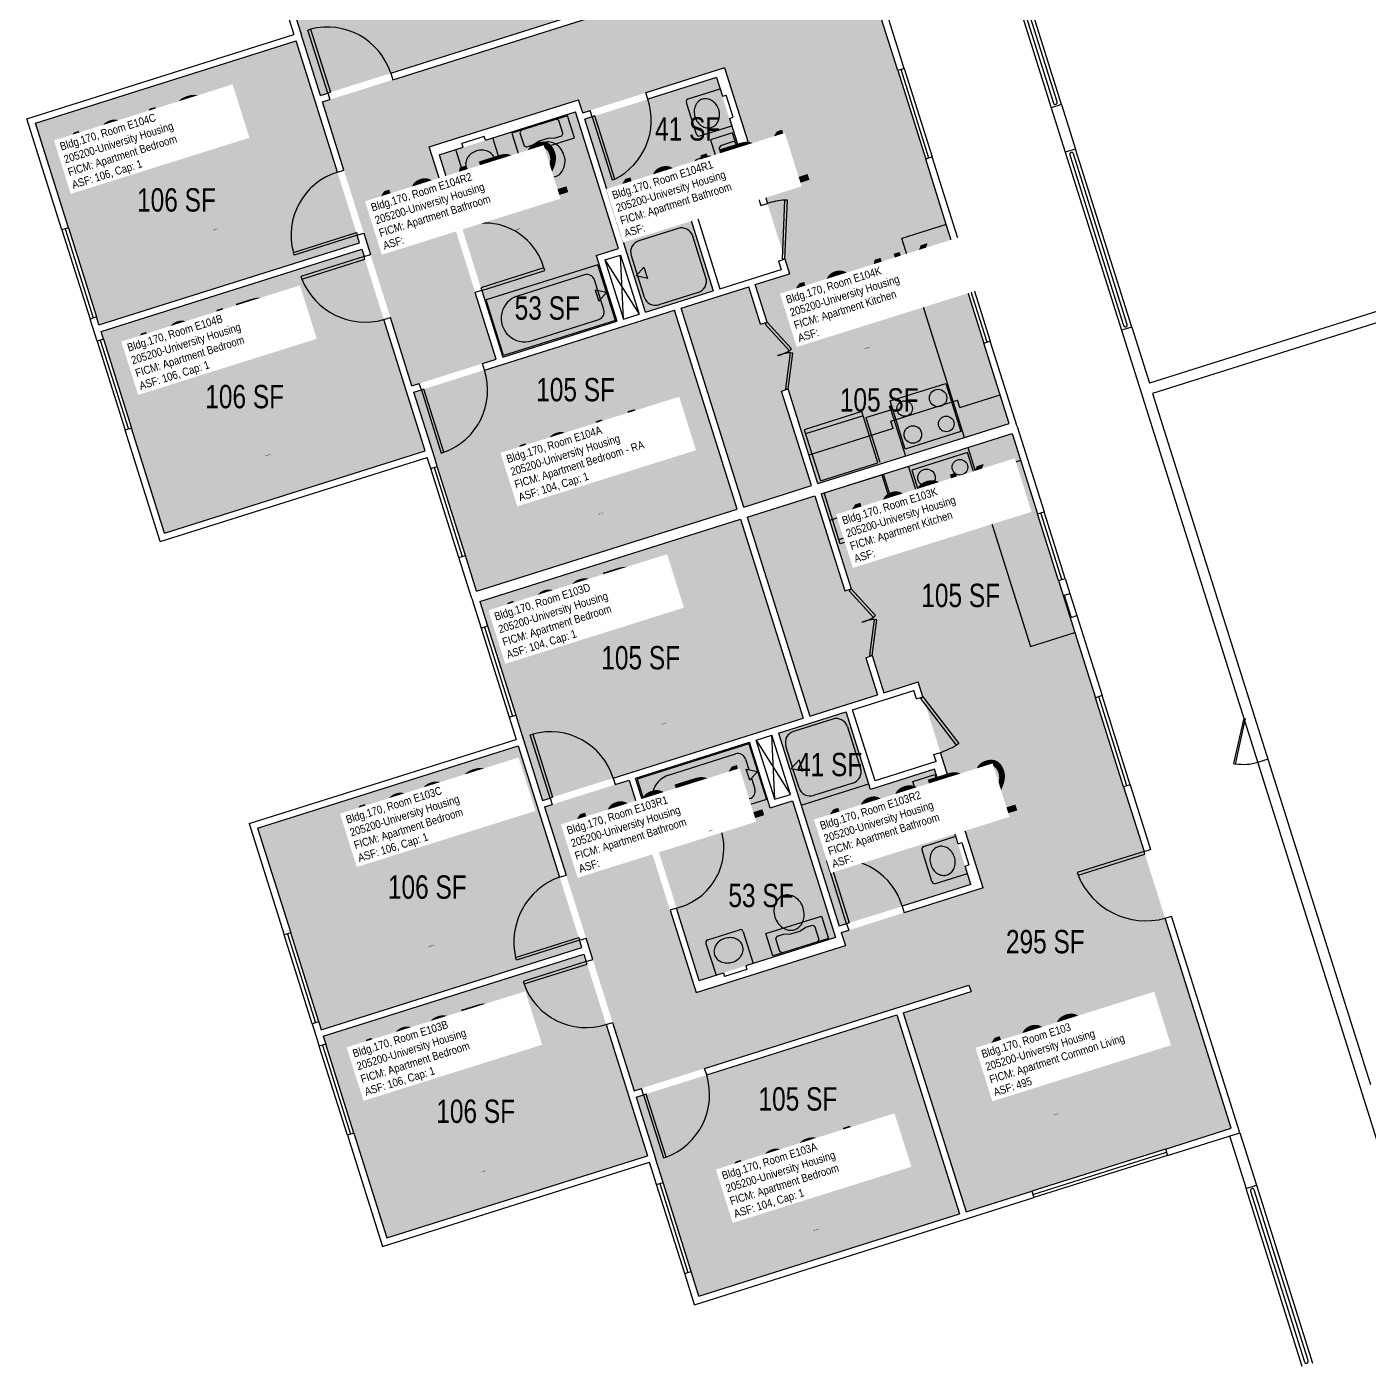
# Model space of a CAD drawing. Header units: inches. Extents: x -323 to 1126, y -1298 to 1967.
# Drawn here: x 46 to 736, y -940 to -253 of the extents above; entities that cross this region are included whole.
import ezdxf
from ezdxf.enums import TextEntityAlignment as Align

# ---------------------------------------------------------------- set-up
doc = ezdxf.new("R2010")
doc.units = ezdxf.units.IN
doc.header["$LTSCALE"] = 10
doc.header["$MEASUREMENT"] = 0
for name, color, linetype in [('A-DOOR', 2, 'CONTINUOUS'), ('A-FLOR', 3, 'CONTINUOUS'), ('A-GLAZ', 1, 'CONTINUOUS'), ('A-IDEN-RNUM', 7, 'CONTINUOUS'), ('A-IDEN-SNUM', 4, 'CONTINUOUS'), ('A-IDEN-VNUM', 4, 'CONTINUOUS'), ('A-WALL', 5, 'CONTINUOUS'), ('AREA-TEXT', 3, 'CONTINUOUS'), ('P-SANR-FIXT', 2, 'CONTINUOUS'), ('Rooms-Category-Color', 7, 'CONTINUOUS'), ('Rooms-College-Color', 7, 'CONTINUOUS'), ('Rooms-Department-Color', 7, 'CONTINUOUS'), ('Rooms-Division-Color', 7, 'CONTINUOUS'), ('Rooms-Information', 7, 'CONTINUOUS')]:
    doc.layers.add(name, color=color, linetype=linetype)
doc.styles.add('CP_AREA', font='arial.ttf', dxfattribs={"height": 15})
doc.styles.add('CP_ROOMSNUMBER', font='arial.ttf', dxfattribs={"height": 1})
doc.styles.add('CP_ROOMVNUMBER', font='arial.ttf', dxfattribs={"width": 0.85, "height": 0.075})

msp = doc.modelspace()

# ---------------------------------------------------------------- hatches: boundary and pattern name
at = {"layer": 'Rooms-Category-Color', "true_color": 0x728ef3}
for points in [[(244.09, -437.06), (198.08, -291.15), (370.23, -236.86), (369.17, -233.53), (334.36, -244.5), (302.11, -142.22), (438.49, -99.21), (518.86, -354.09), (438.27, -379.5), (404.89, -273.65), (331.93, -296.65), (329.83, -289.97), (253.05, -314.17), (287.49, -423.38)], [(331.02, -245.55), (298.77, -143.27), (164.77, -185.52), (197.02, -287.8)], [(184.51, -259.77), (217.22, -363.48), (83.22, -405.73), (50.52, -302.01)], [(364.26, -399.17), (332.98, -299.99), (400.69, -278.63), (419.37, -337.89), (386.48, -348.26), (399.07, -388.19)], [(290.82, -422.33), (258.08, -318.49), (328.14, -296.26), (350.28, -366.48), (338.84, -370.09), (349.48, -403.83)], [(414.73, -499.38), (382.48, -397.1), (417.29, -386.12), (423.37, -405.43), (426.72, -404.38), (420.63, -385.07), (518.86, -354.09), (551.11, -456.38), (452.88, -487.35), (437.54, -438.71), (434.21, -439.76), (449.54, -488.4), (414.73, -499.38)], [(218.27, -366.82), (250.97, -470.54), (116.97, -512.79), (84.27, -409.07)], [(245.14, -440.4), (277.39, -542.68), (411.38, -500.43), (379.13, -398.15)], [(416.38, -504.62), (448.63, -606.91), (483.44, -595.93), (477.43, -576.86), (480.77, -575.8), (486.78, -594.88), (585.02, -563.91), (552.76, -461.62), (454.53, -492.59), (469.94, -541.47), (466.61, -542.52), (451.2, -493.64), (416.39, -504.62)], [(311.3, -650.21), (279.05, -547.92), (413.05, -505.68), (445.3, -607.96)], [(312.35, -653.54), (358.35, -799.46), (530.5, -745.19), (531.55, -748.53), (496.74, -759.5), (528.99, -861.79), (665.37, -818.79), (585.02, -563.91), (504.42, -589.32), (537.8, -695.18), (464.84, -718.18), (466.95, -724.86), (390.18, -749.07), (355.74, -639.86)], [(432.52, -615.66), (463.79, -714.84), (531.5, -693.59), (512.82, -634.25), (479.92, -644.62), (467.33, -604.68)], [(359.08, -638.81), (391.86, -742.77), (461.95, -720.67), (439.82, -650.45), (428.37, -654.06), (417.74, -620.32)], [(331.49, -725.89), (298.79, -622.17), (164.79, -664.42), (197.5, -768.14)], [(365.25, -832.95), (332.55, -729.23), (198.55, -771.48), (231.25, -875.2)], [(493.41, -760.56), (525.66, -862.84), (391.67, -905.09), (359.41, -802.81)]]:
    msp.add_hatch(color=171, dxfattribs=at).paths.add_polyline_path(points)
at = {"layer": 'Rooms-College-Color', "true_color": 0xadadad}
for points in [[(244.09, -437.06), (198.08, -291.15), (370.23, -236.86), (369.17, -233.53), (334.36, -244.5), (302.11, -142.22), (438.49, -99.21), (518.86, -354.09), (438.27, -379.5), (404.89, -273.65), (331.93, -296.65), (329.83, -289.97), (253.05, -314.17), (287.49, -423.38)], [(331.02, -245.55), (298.77, -143.27), (164.77, -185.52), (197.02, -287.8)], [(184.51, -259.77), (217.22, -363.48), (83.22, -405.73), (50.52, -302.01)], [(364.26, -399.17), (332.98, -299.99), (400.69, -278.63), (419.37, -337.89), (386.48, -348.26), (399.07, -388.19)], [(290.82, -422.33), (258.08, -318.49), (328.14, -296.26), (350.28, -366.48), (338.84, -370.09), (349.48, -403.83)], [(414.73, -499.38), (382.48, -397.1), (417.29, -386.12), (423.37, -405.43), (426.72, -404.38), (420.63, -385.07), (518.86, -354.09), (551.11, -456.38), (452.88, -487.35), (437.54, -438.71), (434.21, -439.76), (449.54, -488.4), (414.73, -499.38)], [(218.27, -366.82), (250.97, -470.54), (116.97, -512.79), (84.27, -409.07)], [(245.14, -440.4), (277.39, -542.68), (411.38, -500.43), (379.13, -398.15)], [(416.38, -504.62), (448.63, -606.91), (483.44, -595.93), (477.43, -576.86), (480.77, -575.8), (486.78, -594.88), (585.02, -563.91), (552.76, -461.62), (454.53, -492.59), (469.94, -541.47), (466.61, -542.52), (451.2, -493.64), (416.39, -504.62)], [(311.3, -650.21), (279.05, -547.92), (413.05, -505.68), (445.3, -607.96)], [(312.35, -653.54), (358.35, -799.46), (530.5, -745.19), (531.55, -748.53), (496.74, -759.5), (528.99, -861.79), (665.37, -818.79), (585.02, -563.91), (504.42, -589.32), (537.8, -695.18), (464.84, -718.18), (466.95, -724.86), (390.18, -749.07), (355.74, -639.86)], [(432.52, -615.66), (463.79, -714.84), (531.5, -693.59), (512.82, -634.25), (479.92, -644.62), (467.33, -604.68)], [(359.08, -638.81), (391.86, -742.77), (461.95, -720.67), (439.82, -650.45), (428.37, -654.06), (417.74, -620.32)], [(331.49, -725.89), (298.79, -622.17), (164.79, -664.42), (197.5, -768.14)], [(365.25, -832.95), (332.55, -729.23), (198.55, -771.48), (231.25, -875.2)], [(493.41, -760.56), (525.66, -862.84), (391.67, -905.09), (359.41, -802.81)]]:
    msp.add_hatch(color=253, dxfattribs=at).paths.add_polyline_path(points)
at = {"layer": 'Rooms-Department-Color', "true_color": 0x604aed}
for points in [[(244.09, -437.06), (198.08, -291.15), (370.23, -236.86), (369.17, -233.53), (334.36, -244.5), (302.11, -142.22), (438.49, -99.21), (518.86, -354.09), (438.27, -379.5), (404.89, -273.65), (331.93, -296.65), (329.83, -289.97), (253.05, -314.17), (287.49, -423.38)], [(331.02, -245.55), (298.77, -143.27), (164.77, -185.52), (197.02, -287.8)], [(184.51, -259.77), (217.22, -363.48), (83.22, -405.73), (50.52, -302.01)], [(364.26, -399.17), (332.98, -299.99), (400.69, -278.63), (419.37, -337.89), (386.48, -348.26), (399.07, -388.19)], [(290.82, -422.33), (258.08, -318.49), (328.14, -296.26), (350.28, -366.48), (338.84, -370.09), (349.48, -403.83)], [(414.73, -499.38), (382.48, -397.1), (417.29, -386.12), (423.37, -405.43), (426.72, -404.38), (420.63, -385.07), (518.86, -354.09), (551.11, -456.38), (452.88, -487.35), (437.54, -438.71), (434.21, -439.76), (449.54, -488.4), (414.73, -499.38)], [(218.27, -366.82), (250.97, -470.54), (116.97, -512.79), (84.27, -409.07)], [(245.14, -440.4), (277.39, -542.68), (411.38, -500.43), (379.13, -398.15)], [(416.38, -504.62), (448.63, -606.91), (483.44, -595.93), (477.43, -576.86), (480.77, -575.8), (486.78, -594.88), (585.02, -563.91), (552.76, -461.62), (454.53, -492.59), (469.94, -541.47), (466.61, -542.52), (451.2, -493.64), (416.39, -504.62)], [(311.3, -650.21), (279.05, -547.92), (413.05, -505.68), (445.3, -607.96)], [(312.35, -653.54), (358.35, -799.46), (530.5, -745.19), (531.55, -748.53), (496.74, -759.5), (528.99, -861.79), (665.37, -818.79), (585.02, -563.91), (504.42, -589.32), (537.8, -695.18), (464.84, -718.18), (466.95, -724.86), (390.18, -749.07), (355.74, -639.86)], [(432.52, -615.66), (463.79, -714.84), (531.5, -693.59), (512.82, -634.25), (479.92, -644.62), (467.33, -604.68)], [(359.08, -638.81), (391.86, -742.77), (461.95, -720.67), (439.82, -650.45), (428.37, -654.06), (417.74, -620.32)], [(331.49, -725.89), (298.79, -622.17), (164.79, -664.42), (197.5, -768.14)], [(365.25, -832.95), (332.55, -729.23), (198.55, -771.48), (231.25, -875.2)], [(493.41, -760.56), (525.66, -862.84), (391.67, -905.09), (359.41, -802.81)]]:
    msp.add_hatch(color=173, dxfattribs=at).paths.add_polyline_path(points)
at = {"layer": 'Rooms-Division-Color', "true_color": 0x604aed}
for points in [[(244.09, -437.06), (198.08, -291.15), (370.23, -236.86), (369.17, -233.53), (334.36, -244.5), (302.11, -142.22), (438.49, -99.21), (518.86, -354.09), (438.27, -379.5), (404.89, -273.65), (331.93, -296.65), (329.83, -289.97), (253.05, -314.17), (287.49, -423.38)], [(331.02, -245.55), (298.77, -143.27), (164.77, -185.52), (197.02, -287.8)], [(184.51, -259.77), (217.22, -363.48), (83.22, -405.73), (50.52, -302.01)], [(364.26, -399.17), (332.98, -299.99), (400.69, -278.63), (419.37, -337.89), (386.48, -348.26), (399.07, -388.19)], [(290.82, -422.33), (258.08, -318.49), (328.14, -296.26), (350.28, -366.48), (338.84, -370.09), (349.48, -403.83)], [(414.73, -499.38), (382.48, -397.1), (417.29, -386.12), (423.37, -405.43), (426.72, -404.38), (420.63, -385.07), (518.86, -354.09), (551.11, -456.38), (452.88, -487.35), (437.54, -438.71), (434.21, -439.76), (449.54, -488.4), (414.73, -499.38)], [(218.27, -366.82), (250.97, -470.54), (116.97, -512.79), (84.27, -409.07)], [(245.14, -440.4), (277.39, -542.68), (411.38, -500.43), (379.13, -398.15)], [(416.38, -504.62), (448.63, -606.91), (483.44, -595.93), (477.43, -576.86), (480.77, -575.8), (486.78, -594.88), (585.02, -563.91), (552.76, -461.62), (454.53, -492.59), (469.94, -541.47), (466.61, -542.52), (451.2, -493.64), (416.39, -504.62)], [(311.3, -650.21), (279.05, -547.92), (413.05, -505.68), (445.3, -607.96)], [(312.35, -653.54), (358.35, -799.46), (530.5, -745.19), (531.55, -748.53), (496.74, -759.5), (528.99, -861.79), (665.37, -818.79), (585.02, -563.91), (504.42, -589.32), (537.8, -695.18), (464.84, -718.18), (466.95, -724.86), (390.18, -749.07), (355.74, -639.86)], [(432.52, -615.66), (463.79, -714.84), (531.5, -693.59), (512.82, -634.25), (479.92, -644.62), (467.33, -604.68)], [(359.08, -638.81), (391.86, -742.77), (461.95, -720.67), (439.82, -650.45), (428.37, -654.06), (417.74, -620.32)], [(331.49, -725.89), (298.79, -622.17), (164.79, -664.42), (197.5, -768.14)], [(365.25, -832.95), (332.55, -729.23), (198.55, -771.48), (231.25, -875.2)], [(493.41, -760.56), (525.66, -862.84), (391.67, -905.09), (359.41, -802.81)]]:
    msp.add_hatch(color=173, dxfattribs=at).paths.add_polyline_path(points)

# ---------------------------------------------------------------- linework, layer by layer
at = {"layer": 'A-DOOR'}
for p, q in [((190.61, -254.17), (191.96, -253.75)), ((200.84, -286.6), (190.61, -254.17)), ((191.96, -253.75), (202.19, -286.17)), ((202.19, -286.17), (200.84, -286.6)), ((338.14, -298.35), (336.79, -298.78)), ((336.79, -298.78), (347.02, -331.21)), ((348.37, -330.78), (338.14, -298.35)), ((347.02, -331.21), (348.37, -330.78)), ((435.71, -341.56), (434.45, -371.81)), ((437.12, -341.62), (435.71, -341.56)), ((435.86, -371.87), (437.12, -341.62)), ((183.16, -368.54), (215.59, -358.32)), ((215.59, -358.32), (216.01, -359.67)), ((216.01, -359.67), (183.59, -369.89)), ((183.59, -369.89), (183.16, -368.54)), ((219.47, -370.64), (187.04, -380.86)), ((187.47, -382.21), (219.9, -371.99)), ((219.9, -371.99), (219.47, -370.64)), ((434.45, -371.81), (435.86, -371.87)), ((311.99, -376.41), (279.56, -386.64)), ((279.99, -387.99), (312.42, -377.77)), ((312.42, -377.77), (311.99, -376.41)), ((187.04, -380.86), (187.47, -382.21)), ((279.56, -386.64), (279.99, -387.99)), ((425.67, -405.34), (426.71, -404.38)), ((438.25, -419.03), (425.67, -405.34)), ((426.71, -404.38), (439.29, -418.08)), ((438.58, -420.09), (436.13, -438.53)), ((437.53, -438.71), (439.98, -420.28)), ((439.29, -418.08), (438.25, -419.03)), ((439.98, -420.28), (438.58, -420.09)), ((250.3, -438.77), (248.95, -439.19)), ((248.95, -439.19), (259.17, -471.62)), ((260.53, -471.19), (250.3, -438.77)), ((436.13, -438.53), (437.53, -438.71)), ((259.17, -471.62), (260.53, -471.19)), ((468.9, -542.43), (469.94, -541.48)), ((481.48, -556.13), (468.9, -542.43)), ((469.94, -541.48), (482.52, -555.17)), ((481.81, -557.19), (479.36, -575.62)), ((480.76, -575.81), (483.21, -557.37)), ((482.52, -555.17), (481.48, -556.13)), ((483.21, -557.37), (481.81, -557.19)), ((479.36, -575.62), (480.76, -575.81)), ((505.7, -597.81), (506.82, -596.95)), ((524.09, -621.87), (505.7, -597.81)), ((506.82, -596.95), (525.21, -621.01)), ((304.88, -616.58), (306.23, -616.16)), ((315.11, -649.01), (304.88, -616.58)), ((306.23, -616.16), (316.46, -648.59)), ((525.21, -621.01), (524.09, -621.87)), ((316.46, -648.59), (315.11, -649.01)), ((369.9, -673.15), (402.33, -662.93)), ((402.75, -664.28), (370.33, -674.5)), ((402.33, -662.93), (402.75, -664.28)), ((370.33, -674.5), (369.9, -673.15)), ((457.38, -681.22), (458.73, -680.79)), ((467.6, -713.65), (457.38, -681.22)), ((458.73, -680.79), (468.95, -713.22)), ((620.49, -676.45), (586.16, -687.28)), ((586.58, -688.63), (620.92, -677.8)), ((620.92, -677.8), (620.49, -676.45)), ((586.16, -687.28), (586.58, -688.63)), ((468.95, -713.22), (467.6, -713.65)), ((297.43, -730.95), (329.85, -720.73)), ((330.28, -722.08), (297.85, -732.3)), ((329.85, -720.73), (330.28, -722.08)), ((297.85, -732.3), (297.43, -730.95)), ((333.74, -733.05), (301.31, -743.27)), ((301.74, -744.62), (334.16, -734.4)), ((334.16, -734.4), (333.74, -733.05)), ((301.31, -743.27), (301.74, -744.62)), ((364.57, -801.18), (363.22, -801.61)), ((363.22, -801.61), (373.44, -834.03)), ((374.79, -833.61), (364.57, -801.18)), ((373.44, -834.03), (374.79, -833.61))]:
    msp.add_line(p, q, dxfattribs=at)
at = {"layer": 'A-DOOR', "extrusion": (-7.85381e-05, 0.000249116, -1)}
for p, q in [((671.75, -607.87), (666.55, -631.3)), ((667.53, -631.52), (672.72, -608.09)), ((666.55, -631.3), (667.53, -631.52))]:
    msp.add_line(p, q, dxfattribs=at)
at = {"layer": 'A-DOOR'}
for centre, radius, start, end in [((200.58, -287.03), 34.38, 18.05848, 104.50377), ((333.29, -300.47), 33.85, 296.44866, 18.44473), ((215.96, -359.66), 33.98, 107.41731, 195.14494), ((439.95, -387.92), 46.56, 95.23028, 106.36335), ((281.36, -385.27), 31.88, 16.11692, 111.32083), ((220.31, -368.9), 35.43, 202.07233, 285.36542), ((425.51, -396.71), 25.7, 284.89966, 299.70489), ((440.95, -445.68), 25.7, 95.29511, 110.10034), ((249.25, -439.37), 33.77, 289.50499, 17.93276), ((468.74, -533.81), 25.7, 284.89966, 299.70489), ((484.18, -582.78), 25.7, 95.29511, 110.10034), ((315.25, -648.7), 33.77, 17.06724, 105.49501), ((500.97, -581.46), 46.56, 288.63665, 299.76972), ((372.58, -674.6), 31.88, 283.67917, 18.88308), ((463.76, -714.27), 33.85, 16.55527, 98.55134), ((331.96, -723.03), 35.43, 109.63458, 192.92767), ((621.43, -674.51), 37.6, 202.05195, 285.24769), ((333.7, -733.08), 33.98, 199.85506, 287.58269), ((362.76, -801.4), 34.38, 290.49623, 16.94152)]:
    msp.add_arc(centre, radius, start, end, dxfattribs=at)
at = {"layer": 'A-DOOR', "extrusion": (-7.85381e-05, 0.000249116, -1)}
msp.add_arc((-671.68, -607.48, -0.2), 24.4, 252.62534, 279.78982, dxfattribs=at)
at = {"layer": 'A-FLOR'}
for p, q in [((546.24, -203.95), (573.9, -291.69)), ((575.81, -291.09), (548.15, -203.35)), ((582.32, -318.39), (609.98, -406.14)), ((611.89, -405.54), (584.23, -317.79)), ((343.22, -372.38), (360.91, -400.22)), ((352.81, -402.79), (351.33, -369.82)), ((421.06, -619.26), (438.76, -647.12)), ((430.65, -649.67), (429.17, -616.72)), ((675.29, -851.09), (702.95, -938.83)), ((704.86, -938.23), (677.2, -850.49))]:
    msp.add_line(p, q, dxfattribs=at)
for centre, start, end in [((574.85, -291.39), 197.4983, 17.4983), ((583.27, -318.09), 17.4983, 197.4983), ((610.94, -405.84), 197.4983, 17.4983), ((676.25, -850.79), 17.4983, 197.4983), ((703.91, -938.53), 197.4983, 17.4983)]:
    msp.add_arc(centre, 1, start, end, dxfattribs=at)
at = {"layer": 'A-GLAZ'}
for p, q in [((493.89, -274.94), (508.25, -320.48)), ((509.92, -319.95), (495.56, -274.41)), ((497.23, -273.88), (511.59, -319.42)), ((64.17, -356.95), (78.6, -402.73)), ((65.84, -356.43), (80.27, -402.2)), ((67.51, -355.9), (81.94, -401.68)), ((527.27, -380.8), (538.1, -415.13)), ((539.77, -414.61), (528.94, -380.27)), ((530.61, -379.75), (541.44, -414.08)), ((83.88, -413.65), (98.31, -459.43)), ((85.55, -413.12), (99.98, -458.9)), ((82.21, -414.18), (96.64, -459.95)), ((268.26, -525.38), (253.83, -479.6)), ((255.5, -479.07), (269.93, -524.85)), ((271.6, -524.32), (257.16, -478.55)), ((576.59, -537.21), (565.76, -502.87)), ((578.26, -536.68), (567.43, -502.35)), ((579.93, -536.16), (569.1, -501.82)), ((279.69, -561.62), (294.12, -607.4)), ((281.36, -561.09), (295.79, -606.87)), ((283.02, -560.56), (297.46, -606.34)), ((610, -643.19), (595.57, -597.41)), ((611.67, -642.66), (597.24, -596.88)), ((613.34, -642.14), (598.91, -596.36)), ((192.87, -765.14), (178.44, -719.36)), ((180.11, -718.84), (194.54, -764.62)), ((196.21, -764.09), (181.77, -718.31)), ((210.91, -822.37), (196.48, -776.59)), ((198.15, -776.06), (212.58, -821.84)), ((214.25, -821.31), (199.82, -775.54)), ((631.51, -829.47), (562.85, -851.12)), ((563.37, -852.79), (632.04, -831.14)), ((632.57, -832.81), (563.9, -854.46)), ((384.33, -893.51), (369.9, -847.73)), ((371.57, -847.21), (386, -892.98)), ((387.67, -892.46), (373.24, -846.68))]:
    msp.add_line(p, q, dxfattribs=at)
at = {"layer": 'A-WALL'}
for p, q in [((543.96, -202.54), (572.82, -294.1)), ((578.07, -292.44), (549.21, -200.89)), ((234.32, -279.71), (370.22, -236.86)), ((497.23, -273.88), (486.71, -240.5)), ((179.85, -244.98), (183.46, -256.43)), ((183.19, -243.93), (187.1, -256.33)), ((233.26, -276.37), (331.02, -245.55)), ((493.89, -274.94), (483.37, -241.56)), ((46.13, -299.73), (183.46, -256.43)), ((50.52, -302.01), (184.51, -259.77)), ((205.79, -327.24), (184.51, -259.77)), ((197.02, -287.8), (187.1, -256.33)), ((404.89, -273.64), (364.35, -286.42)), ((404.89, -273.64), (426.84, -343.26)), ((497.23, -273.88), (493.89, -274.94)), ((233.26, -276.37), (234.32, -279.71)), ((400.69, -278.63), (365.4, -289.76)), ((400.69, -278.63), (403.7, -288.17)), ((197.02, -287.8), (200.84, -286.6)), ((200.84, -286.6), (201.89, -289.94)), ((365.4, -289.76), (364.35, -286.42)), ((403.7, -288.17), (405.61, -287.57)), ((409.22, -299.01), (405.61, -287.57)), ((198.08, -291.14), (201.89, -289.94)), ((209.13, -326.19), (198.08, -291.14)), ((253.05, -314.18), (329.82, -289.97)), ((281.88, -310.85), (328.14, -296.27)), ((350.28, -366.48), (328.14, -296.27)), ((331.93, -296.64), (329.82, -289.97)), ((331.93, -296.64), (335.74, -295.44)), ((336.79, -298.78), (335.74, -295.44)), ((578.07, -292.44), (572.82, -294.1)), ((572.82, -294.1), (580.04, -316.99)), ((578.07, -292.44), (585.29, -315.33)), ((64.17, -356.95), (46.13, -299.73)), ((67.51, -355.9), (50.52, -302.01)), ((336.79, -298.78), (332.98, -299.98)), ((364.25, -399.17), (332.98, -299.98)), ((407.31, -299.61), (409.22, -299.01)), ((407.31, -299.61), (419.37, -337.88)), ((281.28, -308.94), (269.84, -312.55)), ((281.88, -310.85), (281.28, -308.94)), ((266.43, -356.62), (253.05, -314.18)), ((258.04, -318.37), (270.44, -314.46)), ((270.44, -314.46), (269.84, -312.55)), ((585.29, -315.33), (580.04, -316.99)), ((580.04, -316.99), (608.91, -408.54)), ((614.15, -406.89), (585.29, -315.33)), ((258.04, -318.37), (269.77, -355.56)), ((511.59, -319.42), (508.25, -320.48)), ((518.85, -354.09), (508.25, -320.48)), ((530.61, -379.75), (511.59, -319.42)), ((205.79, -327.24), (209.13, -326.19)), ((419.37, -337.88), (386.47, -348.26)), ((422.33, -340.62), (390.86, -350.54)), ((422.33, -340.62), (423.5, -344.31)), ((423.5, -344.31), (426.84, -343.26)), ((386.47, -348.26), (399.06, -388.19)), ((390.86, -350.54), (402.4, -387.14)), ((67.51, -355.9), (64.17, -356.95)), ((216.01, -359.67), (219.35, -358.62)), ((219.35, -358.62), (222.81, -369.58)), ((269.77, -355.56), (266.43, -356.62)), ((527.27, -380.8), (518.85, -354.09)), ((83.22, -405.73), (217.22, -363.48)), ((217.22, -363.48), (216.01, -359.67)), ((84.27, -409.07), (218.27, -366.82)), ((218.27, -366.82), (219.47, -370.64)), ((219.47, -370.64), (222.81, -369.58)), ((338.83, -370.09), (350.28, -366.48)), ((338.83, -370.09), (349.47, -403.83)), ((343.22, -372.38), (351.33, -369.82)), ((343.22, -372.38), (352.81, -402.78)), ((351.33, -369.82), (360.91, -400.22)), ((432.52, -372.93), (435.86, -371.87)), ((435.86, -371.87), (438.26, -379.5)), ((825.64, -371.93), (623.25, -435.74)), ((402.4, -387.14), (433.87, -377.22)), ((420.62, -385.07), (438.26, -379.5)), ((432.52, -372.93), (433.87, -377.22)), ((382.47, -397.09), (417.28, -386.12)), ((423.37, -405.43), (417.28, -386.12)), ((426.71, -404.38), (420.62, -385.07)), ((527.27, -380.8), (530.61, -379.75)), ((279.99, -387.99), (276.65, -389.04)), ((287.48, -423.38), (276.65, -389.04)), ((279.99, -387.99), (290.82, -422.32)), ((364.25, -399.17), (399.06, -388.19)), ((281.38, -428.97), (379.13, -398.15)), ((352.81, -402.78), (360.91, -400.22)), ((411.38, -500.43), (379.13, -398.15)), ((414.72, -499.38), (382.47, -397.09)), ((758.42, -398.89), (624.9, -440.99)), ((81.94, -401.68), (78.6, -402.73)), ((82.21, -414.18), (78.6, -402.73)), ((83.22, -405.73), (81.94, -401.68)), ((229.69, -403.06), (233.03, -402.01)), ((250.97, -470.54), (229.69, -403.06)), ((244.08, -437.06), (233.03, -402.01)), ((290.82, -422.32), (349.47, -403.83)), ((423.37, -405.43), (426.71, -404.38)), ((614.15, -406.89), (608.91, -408.54)), ((614.15, -406.89), (623.25, -435.74)), ((85.55, -413.12), (82.21, -414.18)), ((85.55, -413.12), (84.27, -409.07)), ((608.91, -408.54), (731.66, -797.9)), ((538.1, -415.13), (541.44, -414.08)), ((551.1, -456.38), (538.1, -415.13)), ((555.27, -457.95), (541.44, -414.08)), ((280.32, -425.63), (287.48, -423.38)), ((281.38, -428.97), (280.32, -425.63)), ((244.08, -437.06), (247.9, -435.86)), ((245.14, -440.4), (248.95, -439.19)), ((255.66, -473.78), (245.14, -440.4)), ((248.95, -439.19), (247.9, -435.86)), ((434.2, -439.77), (437.53, -438.71)), ((449.53, -488.41), (434.2, -439.77)), ((452.87, -487.35), (437.53, -438.71)), ((624.9, -440.99), (736.9, -796.25)), ((99.98, -458.9), (96.64, -459.95)), ((114.69, -517.18), (96.64, -459.95)), ((116.97, -512.79), (99.98, -458.9)), ((452.87, -487.35), (551.1, -456.38)), ((454.52, -492.6), (552.76, -461.63)), ((552.76, -461.63), (565.76, -502.87)), ((555.27, -457.95), (569.1, -501.82)), ((114.69, -517.18), (252.02, -473.88)), ((116.97, -512.79), (250.97, -470.54)), ((253.83, -479.6), (252.02, -473.88)), ((257.16, -478.55), (255.66, -473.78)), ((253.83, -479.6), (257.16, -478.55)), ((414.72, -499.38), (449.53, -488.41)), ((416.38, -504.63), (451.19, -493.65)), ((451.19, -493.65), (466.6, -542.53)), ((454.52, -492.6), (469.94, -541.48)), ((277.39, -542.68), (411.38, -500.43)), ((565.76, -502.87), (569.1, -501.82)), ((279.04, -547.93), (413.04, -505.68)), ((413.04, -505.68), (445.29, -607.96)), ((416.38, -504.63), (448.63, -606.91)), ((268.26, -525.38), (271.6, -524.32)), ((277.39, -542.68), (271.6, -524.32)), ((274.88, -546.36), (268.26, -525.38)), ((576.59, -537.21), (579.93, -536.16)), ((576.59, -537.21), (585.01, -563.91)), ((579.93, -536.16), (582.33, -543.78)), ((466.6, -542.53), (469.94, -541.48)), ((579.47, -544.69), (582.33, -543.78)), ((579.47, -544.69), (583.08, -556.13)), ((582.33, -543.78), (585.94, -555.23)), ((274.88, -546.36), (279.69, -561.62)), ((279.04, -547.93), (283.02, -560.56)), ((583.08, -556.13), (585.94, -555.23)), ((585.94, -555.23), (598.91, -596.36)), ((279.69, -561.62), (283.02, -560.56)), ((585.01, -563.91), (595.57, -597.41)), ((477.42, -576.86), (480.76, -575.81)), ((477.42, -576.86), (483.44, -595.94)), ((480.76, -575.81), (486.78, -594.88)), ((486.78, -594.88), (504.42, -589.32)), ((506.82, -596.95), (504.42, -589.32)), ((448.63, -606.91), (483.44, -595.94)), ((470.66, -603.63), (502.13, -593.71)), ((503.49, -598), (502.13, -593.71)), ((503.49, -598), (506.82, -596.95)), ((598.91, -596.36), (595.57, -597.41)), ((294.12, -607.4), (297.46, -606.34)), ((297.46, -606.34), (301.37, -618.74)), ((432.51, -615.66), (467.32, -604.69)), ((479.91, -644.62), (467.32, -604.69)), ((482.2, -640.23), (470.66, -603.63)), ((294.12, -607.4), (297.73, -618.84)), ((347.53, -638.79), (445.29, -607.96)), ((160.39, -662.14), (297.73, -618.84)), ((300.77, -616.83), (311.29, -650.21)), ((359.08, -638.82), (417.73, -620.32)), ((428.37, -654.06), (417.73, -620.32)), ((421.07, -619.27), (429.17, -616.72)), ((430.65, -649.67), (421.07, -619.27)), ((438.76, -647.12), (429.17, -616.72)), ((432.51, -615.66), (463.79, -714.85)), ((164.78, -664.43), (298.78, -622.18)), ((298.78, -622.18), (320.06, -689.65)), ((512.51, -626.61), (515.85, -625.56)), ((513.67, -630.31), (512.51, -626.61)), ((537.8, -695.18), (515.85, -625.56)), ((512.82, -634.25), (479.91, -644.62)), ((513.67, -630.31), (482.2, -640.23)), ((524.88, -672.52), (512.82, -634.25)), ((684.21, -629.11), (678.96, -630.76)), ((347.53, -638.79), (348.58, -642.13)), ((348.58, -642.13), (355.74, -639.87)), ((355.74, -639.87), (366.56, -674.2)), ((369.9, -673.15), (359.08, -638.82)), ((430.65, -649.67), (438.76, -647.12)), ((613.34, -642.14), (610, -643.19)), ((610, -643.19), (620.49, -676.45)), ((613.34, -642.14), (623.83, -675.4)), ((311.29, -650.21), (315.11, -649.01)), ((312.34, -653.55), (316.16, -652.35)), ((312.34, -653.55), (323.39, -688.6)), ((315.11, -649.01), (316.16, -652.35)), ((428.37, -654.06), (439.81, -650.45)), ((439.81, -650.45), (461.95, -720.67)), ((160.39, -662.14), (178.44, -719.36)), ((164.78, -664.43), (181.77, -718.31)), ((369.9, -673.15), (366.56, -674.2)), ((524.88, -672.52), (526.79, -671.92)), ((526.79, -671.92), (530.4, -683.36)), ((620.49, -676.45), (623.83, -675.4)), ((320.06, -689.65), (323.39, -688.6)), ((528.49, -683.96), (530.4, -683.36)), ((531.5, -693.5), (528.49, -683.96)), ((531.5, -693.5), (496.21, -704.63)), ((537.8, -695.18), (497.26, -707.96)), ((380.13, -705.58), (376.79, -706.63)), ((376.79, -706.63), (390.17, -749.07)), ((391.85, -742.77), (380.13, -705.58)), ((496.21, -704.63), (497.26, -707.96)), ((631.32, -710.78), (634.65, -709.73)), ((665.37, -818.79), (631.32, -710.78)), ((669.76, -821.08), (634.65, -709.73)), ((467.6, -713.65), (463.79, -714.85)), ((464.84, -718.19), (468.65, -716.98)), ((467.6, -713.65), (468.65, -716.98)), ((181.77, -718.31), (178.44, -719.36)), ((330.28, -722.08), (333.62, -721.03)), ((331.48, -725.89), (330.28, -722.08)), ((337.08, -732), (333.62, -721.03)), ((461.95, -720.67), (415.7, -735.26)), ((464.84, -718.19), (466.94, -724.86)), ((197.49, -768.14), (331.48, -725.89)), ((198.54, -771.48), (332.54, -729.23)), ((332.54, -729.23), (333.74, -733.05)), ((390.17, -749.07), (466.94, -724.86)), ((333.74, -733.05), (337.08, -732)), ((416.3, -737.16), (404.85, -740.77)), ((415.7, -735.26), (416.3, -737.16)), ((391.85, -742.77), (404.25, -738.86)), ((394.59, -788.04), (530.5, -745.19)), ((404.25, -738.86), (404.85, -740.77)), ((530.5, -745.19), (531.55, -748.53)), ((496.74, -759.51), (531.55, -748.53)), ((196.21, -764.09), (192.87, -765.14)), ((192.87, -765.14), (196.48, -776.59)), ((196.21, -764.09), (197.49, -768.14)), ((343.96, -765.47), (347.3, -764.42)), ((343.96, -765.47), (365.24, -832.95)), ((347.3, -764.42), (358.35, -799.47)), ((395.65, -791.38), (493.4, -760.56)), ((493.4, -760.56), (525.65, -862.85)), ((496.74, -759.51), (528.99, -861.79)), ((198.54, -771.48), (199.82, -775.54)), ((199.82, -775.54), (196.48, -776.59)), ((395.65, -791.38), (394.59, -788.04)), ((358.35, -799.47), (362.17, -798.27)), ((363.22, -801.61), (362.17, -798.27)), ((731.66, -797.9), (743.84, -836.53)), ((359.4, -802.81), (363.22, -801.61)), ((359.4, -802.81), (369.33, -834.28)), ((631.51, -829.47), (665.37, -818.79)), ((632.57, -832.81), (669.76, -821.08)), ((669.76, -821.09), (678.26, -848.03)), ((214.25, -821.31), (210.91, -822.37)), ((210.91, -822.37), (228.95, -879.59)), ((214.25, -821.31), (231.24, -875.2)), ((664.52, -822.74), (673.01, -849.68)), ((231.24, -875.2), (365.24, -832.95)), ((373.24, -846.68), (369.33, -834.28)), ((631.51, -829.47), (632.57, -832.81)), ((228.95, -879.59), (366.29, -836.29)), ((369.9, -847.73), (366.29, -836.29)), ((369.9, -847.73), (373.24, -846.68)), ((673.01, -849.68), (678.26, -848.03)), ((678.26, -848.03), (707.12, -939.59)), ((389.37, -909.49), (563.9, -854.46)), ((528.99, -861.79), (562.85, -851.12)), ((562.85, -851.12), (563.9, -854.46)), ((701.88, -941.24), (673.01, -849.68)), ((391.65, -905.09), (525.65, -862.85)), ((384.33, -893.51), (387.67, -892.46)), ((389.37, -909.49), (384.33, -893.51)), ((391.65, -905.09), (387.67, -892.46))]:
    msp.add_line(p, q, dxfattribs=at)
at = {"layer": 'P-SANR-FIXT'}
for p, q in [((386.16, -289.5), (402.5, -284.36)), ((385.18, -291.39), (390.3, -307.6)), ((324.03, -298.22), (295.42, -307.24)), ((318.43, -299.98), (300.31, -305.7)), ((319.68, -300.64), (318.43, -299.98)), ((321.74, -307.15), (319.68, -300.64)), ((327.64, -309.66), (324.03, -298.22)), ((392.18, -308.58), (408.51, -303.43)), ((290.85, -325.98), (285.7, -309.65)), ((295.42, -307.24), (299.03, -318.68)), ((299.03, -318.68), (327.64, -309.66)), ((300.31, -305.7), (299.66, -306.95)), ((299.66, -306.95), (301.76, -313.63)), ((309.45, -311.2), (314.1, -309.73)), ((314.22, -309.72), (317.8, -309.62)), ((317.8, -309.62), (321.14, -308.57)), ((321.14, -308.57), (321.71, -307.47)), ((408.99, -306.95), (397.55, -310.56)), ((418.01, -335.56), (408.99, -306.95)), ((271.77, -331.99), (266.62, -315.66)), ((301.76, -313.63), (302.86, -314.2)), ((303.18, -314.23), (306.35, -313.23)), ((306.35, -313.23), (309.34, -311.25)), ((397.55, -310.56), (406.57, -339.17)), ((402.11, -315.06), (403.11, -318.24)), ((402.71, -313.65), (402.14, -314.75)), ((409.39, -311.54), (402.71, -313.65)), ((410.64, -312.19), (409.39, -311.54)), ((416.36, -330.31), (410.64, -312.19)), ((403.11, -318.24), (405.12, -321.27)), ((405.12, -321.27), (406.61, -325.99)), ((273.65, -332.97), (289.87, -327.86)), ((406.62, -326.1), (406.72, -329.68)), ((406.72, -329.68), (407.77, -333.02)), ((415.71, -331.57), (416.36, -330.31)), ((406.57, -339.17), (418.01, -335.56)), ((407.77, -333.02), (409.03, -333.67)), ((409.03, -333.67), (415.71, -331.57)), ((352.56, -362.09), (387.37, -351.12)), ((380.93, -356.16), (360.74, -362.53)), ((518.85, -354.09), (495.96, -361.31)), ((395.22, -381.54), (388.45, -360.08)), ((528.21, -463.6), (495.96, -361.31)), ((356.82, -370.06), (363.58, -391.52)), ((339.66, -374.81), (282.2, -392.93)), ((348.69, -403.42), (339.66, -374.81)), ((359.32, -380.54), (363.37, -376.12)), ((363.37, -376.12), (365.18, -381.84)), ((332.89, -380.04), (298.41, -390.91)), ((342.76, -397.99), (337.93, -382.66)), ((365.18, -381.84), (359.32, -380.54)), ((291.22, -421.54), (282.2, -392.93)), ((344.17, -389.12), (338.32, -387.82)), ((338.32, -387.82), (340.12, -393.54)), ((340.12, -393.54), (344.17, -389.12)), ((391.3, -389.07), (371.11, -395.43)), ((348.69, -403.42), (291.22, -421.54)), ((305.66, -413.89), (340.14, -403.02)), ((489.93, -444.82), (518.54, -435.8)), ((518.54, -435.8), (526.36, -460.6)), ((497.75, -469.62), (489.93, -444.82)), ((490.3, -455.19), (524.64, -444.37)), ((525.84, -448.18), (524.64, -444.37)), ((525.84, -448.18), (546.47, -441.68)), ((475.42, -450.36), (445.85, -459.68)), ((476.09, -452.51), (446.53, -461.83)), ((483.68, -476.59), (475.42, -450.36)), ((477.42, -453.4), (490.3, -449.34)), ((477.42, -453.4), (484.64, -476.29)), ((490.3, -449.34), (497.82, -473.18)), ((491.51, -459.01), (490.3, -455.19)), ((445.85, -459.68), (454.12, -485.91)), ((491.51, -459.01), (448.23, -472.65)), ((526.36, -460.6), (497.75, -469.62)), ((529.87, -468.84), (562.12, -571.13)), ((529.77, -471.41), (501.16, -480.43)), ((537.59, -496.2), (529.77, -471.41)), ((536.46, -481.88), (557.09, -475.37)), ((454.12, -485.91), (483.68, -476.59)), ((456.07, -492.11), (485.64, -482.79)), ((485.64, -482.79), (493.91, -509.01)), ((493.81, -505.38), (486.59, -482.49)), ((506.69, -501.31), (499.48, -478.42)), ((501.16, -480.43), (508.97, -505.22)), ((536.46, -481.88), (537.67, -485.69)), ((503.33, -496.52), (537.67, -485.69)), ((464.34, -518.34), (456.07, -492.11)), ((502.13, -492.7), (458.86, -506.35)), ((502.13, -492.7), (503.33, -496.52)), ((508.97, -505.22), (537.59, -496.2)), ((493.81, -505.38), (506.69, -501.31)), ((493.23, -506.87), (463.67, -516.19)), ((493.91, -509.01), (464.34, -518.34)), ((562.12, -571.13), (585.01, -563.91)), ((460.46, -608.42), (440.27, -614.79)), ((467.99, -612.34), (474.76, -633.8)), ((417.32, -621.11), (359.86, -639.23)), ((376.07, -637.21), (410.55, -626.34)), ((417.32, -621.11), (426.34, -649.72)), ((439.75, -633.1), (436.35, -622.32)), ((415.59, -628.96), (417.3, -634.41)), ((415.97, -634.12), (421.83, -635.41)), ((417.78, -639.84), (415.97, -634.12)), ((443.21, -629.33), (439.16, -633.75)), ((439.16, -633.75), (445.01, -635.05)), ((443.12, -643.77), (440.02, -633.94)), ((445.01, -635.05), (443.21, -629.33)), ((359.86, -639.23), (368.88, -667.84)), ((421.83, -635.41), (417.78, -639.84)), ((418.7, -638.83), (420.42, -644.28)), ((444.2, -652.74), (479.01, -641.76)), ((470.84, -641.33), (450.65, -647.69)), ((501.59, -640.54), (513.03, -636.93)), ((510.61, -669.15), (501.59, -640.54)), ((506.76, -643.63), (513.43, -641.53)), ((513.03, -636.93), (522.06, -665.55)), ((513.43, -641.53), (514.69, -642.18)), ((506.11, -644.89), (506.76, -643.63)), ((507.16, -648.22), (506.11, -644.89)), ((509.13, -651.21), (507.16, -648.22)), ((514.69, -642.18), (520.4, -660.3)), ((426.34, -649.72), (368.88, -667.84)), ((417.79, -649.32), (383.32, -660.19)), ((510.67, -656.03), (509.18, -651.32)), ((510.77, -659.67), (510.67, -656.03)), ((511.77, -662.84), (510.77, -659.67)), ((519.75, -661.55), (513.07, -663.66)), ((520.4, -660.3), (519.75, -661.55)), ((507.35, -673.85), (523.68, -668.7)), ((522.06, -665.55), (510.61, -669.15)), ((513.07, -663.66), (511.97, -663.09)), ((511.48, -691.95), (506.37, -675.73)), ((513.36, -692.93), (529.69, -687.78)), ((426.09, -718.74), (454.7, -709.72)), ((454.7, -709.72), (458.31, -721.16)), ((396.27, -721.85), (412.48, -716.74)), ((414.36, -717.72), (419.51, -734.05)), ((438.91, -718.89), (443.57, -717.42)), ((443.67, -717.37), (446.66, -715.4)), ((446.66, -715.4), (450, -714.35)), ((450, -714.35), (451.1, -714.92)), ((451.3, -715.17), (453.36, -721.68)), ((395.29, -723.73), (400.44, -740.07)), ((429.69, -730.19), (426.09, -718.74)), ((458.31, -721.16), (429.69, -730.19)), ((431.22, -721.32), (431.8, -720.22)), ((433.33, -727.99), (431.22, -721.32)), ((432.04, -720.01), (435.21, -719.01)), ((452.7, -722.93), (434.58, -728.64)), ((435.21, -719.01), (438.79, -718.91)), ((453.36, -721.68), (452.7, -722.93)), ((434.58, -728.64), (433.33, -727.99))]:
    msp.add_line(p, q, dxfattribs=at)
for centre, radius in [((514.62, -443.33), 4.5), ((497.46, -448.74), 4), ((518.83, -456.68), 4), ((501.67, -462.1), 4.5), ((525.85, -478.93), 4), ((508.68, -484.35), 4.5), ((530.06, -492.28), 4.5), ((512.89, -497.7), 4)]:
    msp.add_circle(centre, radius, dxfattribs=at)
for centre, radius, start, end in [((386.62, -290.94), 1.5, 107.5, 197.5), ((395.1, -294.89), 5.42, 107.5, 133.69159), ((395.1, -294.89), 5.42, 81.30841, 107.5), ((394.92, -296.05), 6.59, 57.60091, 81.30841), ((398.23, -296.18), 9, 178.27064, 197.5), ((396.89, -296.14), 7.65, 157.39909, 178.27064), ((395.91, -295.74), 6.59, 133.69159, 157.39909), ((394.35, -296.94), 7.65, 36.72936, 57.60091), ((393.27, -297.75), 9, 17.5, 36.72936), ((393.27, -297.75), 9, 358.27064, 17.5), ((398.23, -296.18), 9, 197.5, 216.72936), ((397.15, -296.99), 7.65, 216.72936, 237.60091), ((396.58, -297.89), 6.59, 237.60091, 261.30841), ((396.41, -299.05), 5.42, 287.5, 313.69159), ((395.6, -298.2), 6.59, 313.69159, 337.39909), ((394.62, -297.79), 7.65, 337.39909, 358.27064), ((314.23, -310.13), 0.418, 91.5546, 107.5), ((321.34, -307.27), 0.418, 332.5, 17.5), ((391.73, -307.15), 1.5, 197.5, 287.5), ((396.41, -299.05), 5.42, 261.30841, 287.5), ((280.02, -324.89), 9, 107.5, 126.72936), ((280.02, -324.89), 9, 88.27064, 107.5), ((280.06, -323.54), 7.65, 67.39909, 88.27064), ((280.46, -322.56), 6.59, 43.69159, 67.39909), ((303.06, -313.83), 0.418, 242.5, 287.5), ((316.57, -319.62), 9.33, 158.02754, 178.66462), ((315.24, -319.08), 7.89, 134.20119, 158.02754), ((309.57, -311.6), 0.418, 107.5, 123.4454), ((314.13, -317.94), 6.3, 107.5, 134.20119), ((314.13, -317.94), 6.3, 80.79881, 107.5), ((313.88, -319.51), 7.89, 56.97246, 80.79881), ((313.09, -320.72), 9.33, 36.33538, 56.97246), ((311.6, -321.81), 11.18, 17.5, 36.33538), ((402.51, -314.94), 0.418, 152.5, 197.5), ((277.15, -323.06), 5.42, 171.30841, 197.5), ((278.32, -323.24), 6.59, 147.60091, 171.30841), ((279.21, -323.81), 7.65, 126.72936, 147.60091), ((281.31, -321.75), 5.42, 17.5, 43.69159), ((280.15, -321.57), 6.59, 327.60091, 351.30841), ((281.31, -321.75), 5.42, 351.30841, 17.5), ((318.42, -319.66), 11.18, 178.66462, 197.5), ((318.42, -319.66), 11.18, 197.5, 216.33538), ((312.6, -321.51), 10.24, 338.02754, 358.66462), ((314.3, -321.55), 8.55, 358.66462, 21.27544), ((394.37, -328.03), 7.89, 146.97246, 170.79881), ((395.58, -328.82), 9.33, 126.33538, 146.97246), ((396.68, -330.31), 11.18, 107.5, 126.33538), ((396.68, -330.31), 11.18, 88.66462, 107.5), ((396.72, -328.46), 9.33, 68.02754, 88.66462), ((397.26, -327.12), 7.89, 44.20119, 68.02754), ((398.4, -326.02), 6.3, 17.5, 44.20119), ((398.4, -326.02), 6.3, 350.79881, 17.5), ((277.15, -323.06), 5.42, 197.5, 223.69159), ((278, -322.25), 6.59, 223.69159, 247.39909), ((278.41, -321.27), 7.65, 247.39909, 268.27064), ((278.45, -319.93), 9, 268.27064, 287.5), ((278.45, -319.93), 9, 287.5, 306.72936), ((279.26, -321.01), 7.65, 306.72936, 327.60091), ((289.42, -326.43), 1.5, 287.5, 17.5), ((316.93, -320.76), 9.33, 216.33538, 236.97246), ((316.15, -321.97), 7.89, 236.97246, 260.79881), ((315.89, -323.53), 6.3, 260.79881, 287.5), ((315.89, -323.53), 6.3, 287.5, 314.20119), ((314.79, -322.4), 7.89, 314.20119, 338.02754), ((392.81, -327.78), 6.3, 170.79881, 197.5), ((392.81, -327.78), 6.3, 197.5, 224.20119), ((395.62, -324.98), 9.33, 306.33538, 326.97246), ((396.84, -325.76), 7.89, 326.97246, 350.79881), ((406.21, -326.11), 0.418, 1.5546, 17.5), ((273.2, -331.54), 1.5, 197.5, 287.5), ((393.95, -326.67), 7.89, 224.20119, 248.02754), ((394.83, -324.49), 10.24, 248.02754, 268.66462), ((394.79, -326.18), 8.55, 268.66462, 291.27544), ((394.53, -323.48), 11.18, 287.5, 306.33538), ((382.73, -361.89), 6, 17.5, 107.5), ((362.54, -368.25), 6, 107.5, 197.5), ((334.1, -383.87), 4.02, 17.5, 107.5), ((389.5, -383.35), 6, 287.5, 17.5), ((302.04, -402.4), 12.05, 107.5, 287.5), ((369.31, -389.71), 6, 197.5, 287.5), ((338.93, -399.19), 4.02, 287.5, 17.5), ((462.27, -614.14), 6, 17.5, 107.5), ((442.08, -620.51), 6, 107.5, 197.5), ((411.75, -630.17), 4.02, 17.5, 107.5), ((469.03, -635.6), 6, 287.5, 17.5), ((379.69, -648.7), 12.05, 107.5, 287.5), ((416.59, -645.49), 4.02, 287.5, 17.5), ((448.84, -641.97), 6, 197.5, 287.5), ((498.42, -658.02), 7.89, 146.97246, 170.79881), ((500.39, -659.3), 10.24, 126.33538, 146.97246), ((499.39, -657.94), 8.55, 103.72456, 126.33538), ((500.72, -660.29), 11.18, 88.66462, 107.5), ((500.77, -658.44), 9.33, 68.02754, 88.66462), ((501.31, -657.11), 7.89, 44.20119, 68.02754), ((502.44, -656), 6.3, 17.5, 44.20119), ((502.44, -656), 6.3, 350.79881, 17.5), ((508.78, -651.44), 0.418, 17.5, 33.4454), ((496.85, -657.76), 6.3, 170.79881, 197.5), ((496.85, -657.76), 6.3, 197.5, 224.20119), ((497.99, -656.66), 7.89, 224.20119, 248.02754), ((498.57, -653.47), 11.18, 287.5, 306.33538), ((499.67, -654.96), 9.33, 306.33538, 326.97246), ((500.88, -655.75), 7.89, 326.97246, 350.79881), ((498.53, -655.32), 9.33, 248.02754, 268.66462), ((498.57, -653.47), 11.18, 268.66462, 287.5), ((512.17, -662.72), 0.418, 197.5, 242.5), ((507.8, -675.28), 1.5, 107.5, 197.5), ((517.09, -680.08), 6.59, 133.69159, 157.39909), ((516.28, -679.24), 5.42, 107.5, 133.69159), ((516.28, -679.24), 5.42, 81.30841, 107.5), ((516.1, -680.4), 6.59, 57.60091, 81.30841), ((515.54, -681.29), 7.65, 36.72936, 57.60091), ((518.07, -680.49), 7.65, 157.39909, 178.27064), ((519.42, -680.53), 9, 178.27064, 197.5), ((514.45, -682.1), 9, 17.5, 36.72936), ((515.8, -682.14), 7.65, 337.39909, 358.27064), ((514.45, -682.1), 9, 358.27064, 17.5), ((519.42, -680.53), 9, 197.5, 216.72936), ((518.34, -681.34), 7.65, 216.72936, 237.60091), ((517.77, -682.23), 6.59, 237.60091, 261.30841), ((517.59, -683.39), 5.42, 261.30841, 287.5), ((517.59, -683.39), 5.42, 287.5, 313.69159), ((516.78, -682.55), 6.59, 313.69159, 337.39909), ((512.91, -691.5), 1.5, 197.5, 287.5), ((439.56, -706.77), 9.33, 158.02754, 178.66462), ((438.22, -706.23), 7.89, 134.20119, 158.02754), ((437.12, -705.1), 6.3, 107.5, 134.20119), ((437.12, -705.1), 6.3, 80.79881, 107.5), ((436.86, -706.66), 7.89, 56.97246, 80.79881), ((435.58, -708.64), 10.24, 36.33538, 56.97246), ((436.94, -707.63), 8.55, 13.72456, 36.33538), ((441.41, -706.82), 11.18, 178.66462, 197.5), ((441.41, -706.82), 11.18, 197.5, 216.33538), ((436.44, -709.01), 9.33, 338.02754, 358.66462), ((434.59, -708.97), 11.18, 358.66462, 17.5), ((412.93, -718.17), 1.5, 17.5, 107.5), ((439.92, -707.91), 9.33, 216.33538, 236.97246), ((439.13, -709.12), 7.89, 236.97246, 260.79881), ((438.88, -710.69), 6.3, 260.79881, 287.5), ((438.88, -710.69), 6.3, 287.5, 314.20119), ((437.78, -709.55), 7.89, 314.20119, 338.02754), ((443.44, -717.03), 0.418, 287.5, 303.4454), ((450.9, -715.29), 0.418, 17.5, 62.5), ((396.72, -723.28), 1.5, 107.5, 197.5), ((405.98, -728.14), 6.59, 147.60091, 171.30841), ((406.87, -728.71), 7.65, 126.72936, 147.60091), ((407.68, -729.79), 9, 107.5, 126.72936), ((407.68, -729.79), 9, 88.27064, 107.5), ((407.72, -728.44), 7.65, 67.39909, 88.27064), ((408.13, -727.46), 6.59, 43.69159, 67.39909), ((408.98, -726.65), 5.42, 17.5, 43.69159), ((432.17, -720.41), 0.418, 107.5, 152.5), ((438.78, -718.49), 0.418, 271.5546, 287.5), ((404.82, -727.96), 5.42, 171.30841, 197.5), ((404.82, -727.96), 5.42, 197.5, 223.69159), ((406.92, -725.91), 7.65, 306.72936, 327.60091), ((407.82, -726.47), 6.59, 327.60091, 351.30841), ((408.98, -726.65), 5.42, 351.30841, 17.5), ((405.67, -727.15), 6.59, 223.69159, 247.39909), ((406.08, -726.17), 7.65, 247.39909, 268.27064), ((406.12, -724.83), 9, 268.27064, 287.5), ((406.12, -724.83), 9, 287.5, 306.72936)]:
    msp.add_arc(centre, radius, start, end, dxfattribs=at)

# ---------------------------------------------------------------- texts
at = {"layer": 'A-IDEN-RNUM', "style": 'CP_ROOMSNUMBER'}
for s, rotation, p in [('0104-R1', 17.46282, (371.75, -332.38)), ('0104-C0', 17.43008, (142.08, -357.2)), ('0104-R2', 17.46282, (297.04, -357.27)), ('0104-K0', 17.46282, (476.7, -418.32)), ('0104-B0', 17.46282, (168.72, -473.24)), ('0104-A0', 17.43008, (340, -503.26)), ('0103-K0', 17.46282, (493.04, -508.76)), ('0103-D0', 17.43, (372.14, -611.44)), ('0103-R1', 17.46282, (396.53, -666.28)), ('0103-R2', 17.46282, (480.28, -666.88)), ('0103-C0', 17.43008, (252.81, -725.64)), ('0103-00', 17.46282, (574.1, -812.13)), ('0103-B0', 17.46282, (279.44, -841.67)), ('0103-A0', 17.43008, (450.73, -871.7))]:
    msp.add_text(s, height=0.36, rotation=rotation, dxfattribs=at).set_placement(p)
at = {"layer": 'A-IDEN-SNUM', "style": 'CP_ROOMSNUMBER'}
for s, rotation, p in [('1700E104R1', 17.46282, (371.75, -332.38)), ('1700E104C0', 17.43008, (142.08, -357.2)), ('1700E104R2', 17.46282, (297.04, -357.27)), ('1700E104K0', 17.46282, (476.7, -418.32)), ('1700E104B0', 17.46282, (168.72, -473.24)), ('1700E104A0', 17.43008, (340, -503.26)), ('1700E103K0', 17.46282, (493.04, -508.76)), ('1700E103D0', 17.43, (372.14, -611.44)), ('1700E103R1', 17.46282, (396.53, -666.28)), ('1700E103R2', 17.46282, (480.28, -666.88)), ('1700E103C0', 17.43008, (252.81, -725.64)), ('1700E10300', 17.46282, (574.1, -812.13)), ('1700E103B0', 17.46282, (279.44, -841.67)), ('1700E103A0', 17.43008, (450.73, -871.7))]:
    msp.add_text(s, height=0.36, rotation=rotation, dxfattribs=at).set_placement(p)
at = {"layer": 'A-IDEN-VNUM', "style": 'CP_ROOMVNUMBER', "width": 0.85}
for s, rotation, p in [('104C', 17.43008, (70.42, -337)), ('104R1', 17.43008, (353.97, -360.86)), ('104R2', 17.43008, (230, -367.16)), ('104K', 17.43008, (443.32, -414.6)), ('104B', 17.43008, (105.05, -440.36)), ('104A', 17.43412, (300.01, -497.63)), ('103K', 17.43008, (472.18, -528.15)), ('103D', 17.43008, (293.8, -578.6)), ('103C', 17.43008, (217.47, -683.08)), ('103R1', 17.43008, (330.69, -687.49)), ('103R2', 17.43008, (460.82, -685.01)), ('103B', 17.43008, (220.93, -803.29)), ('103', 17.43008, (543.85, -802.42)), ('103A', 17.43412, (410.73, -866.06))]:
    msp.add_text(s, height=28.8, rotation=rotation, dxfattribs=at).set_placement(p)
at = {"layer": 'AREA-TEXT', "style": 'CP_AREA', "width": 0.75}
for s, p in [('41 SF', (385.89, -304.98)), ('106 SF', (123.04, -341.49)), ('53 SF', (313.69, -397.09)), ('105 SF', (328.26, -439.05)), ('106 SF', (158.12, -442.61)), ('105 SF', (484.37, -444.31)), ('105 SF', (526.24, -544.84)), ('105 SF', (361.72, -576.86)), ('41 SF', (458.86, -631.79)), ('106 SF', (252.02, -694.78)), ('53 SF', (423.57, -699.11)), ('295 SF', (569.76, -722.85)), ('105 SF', (442.54, -803.7)), ('106 SF', (276.89, -810.06))]:
    msp.add_text(s, height=12, dxfattribs=at).set_placement(p, align=Align.MIDDLE_CENTER)

# ---------------------------------------------------------------- next in the draw order: texts
at = {"layer": 'Rooms-Information', "width": 92.16, "attachment_point": 7, "style": 'CP_ROOMVNUMBER', "bg_fill": 3, "box_fill_scale": 1.5, "bg_fill_color": 256, "bg_fill_true_color": 13158600, "bg_fill_transparency": 0}
for s, insert, char_height, rotation in [('Bldg.170, Room E104C^M^J205200-University Housing^M^JFICM: Apartment Bedroom^M^JASF: 106, Cap: 1', (70.42, -337), 4.1143, 17.43008), ('Bldg.170, Room E104R1^M^J205200-University Housing^M^JFICM: Apartment Bathroom^M^JASF: ', (353.97, -360.86), 4.1143, 17.43008), ('Bldg.170, Room E104R2^M^J205200-University Housing^M^JFICM: Apartment Bathroom^M^JASF: ', (230, -367.16), 4.1143, 17.43008), ('Bldg.170, Room E104B^M^J205200-University Housing^M^JFICM: Apartment Bedroom^M^JASF: 106, Cap: 1', (105.05, -440.36), 4.1143, 17.43008), ('Bldg.170, Room E104A^M^J205200-University Housing^M^JFICM: Apartment Bedroom - RA^M^JASF: 104, Cap: 1', (300.01, -497.63), 4.11429, 17.43412), ('Bldg.170, Room E103K^M^J205200-University Housing^M^JFICM: Apartment Kitchen^M^JASF: ', (472.18, -528.15), 4.1143, 17.43008), ('Bldg.170, Room E103D^M^J205200-University Housing^M^JFICM: Apartment Bedroom^M^JASF: 104, Cap: 1', (293.8, -578.6), 4.1143, 17.43008), ('Bldg.170, Room E103C^M^J205200-University Housing^M^JFICM: Apartment Bedroom^M^JASF: 106, Cap: 1', (217.47, -683.08), 4.1143, 17.43008), ('Bldg.170, Room E103R1^M^J205200-University Housing^M^JFICM: Apartment Bathroom^M^JASF: ', (330.69, -687.49), 4.1143, 17.43008), ('Bldg.170, Room E103R2^M^J205200-University Housing^M^JFICM: Apartment Bathroom^M^JASF: ', (460.82, -685.01), 4.1143, 17.43008), ('Bldg.170, Room E103B^M^J205200-University Housing^M^JFICM: Apartment Bedroom^M^JASF: 106, Cap: 1', (220.93, -803.29), 4.1143, 17.43008), ('Bldg.170, Room E103^M^J205200-University Housing^M^JFICM: Apartment Common Living^M^JASF: 495', (543.85, -802.42), 4.1143, 17.43008), ('Bldg.170, Room E103A^M^J205200-University Housing^M^JFICM: Apartment Bedroom^M^JASF: 104, Cap: 1', (410.73, -866.06), 4.1143, 17.43412)]:
    msp.add_mtext(s, dxfattribs=dict(at, insert=insert, char_height=char_height, rotation=rotation))

# ---------------------------------------------------------------- next in the draw order: texts
at = {"layer": 'Rooms-Information', "insert": (443.32, -414.6), "char_height": 4.1143, "width": 92.16, "attachment_point": 7, "rotation": 17.43008, "style": 'CP_ROOMVNUMBER', "bg_fill": 3, "box_fill_scale": 1.5, "bg_fill_color": 256, "bg_fill_true_color": 13158600, "bg_fill_transparency": 0}
msp.add_mtext('Bldg.170, Room E104K^M^J205200-University Housing^M^JFICM: Apartment Kitchen^M^JASF: ', dxfattribs=at)

doc.saveas('drawing.dxf')
